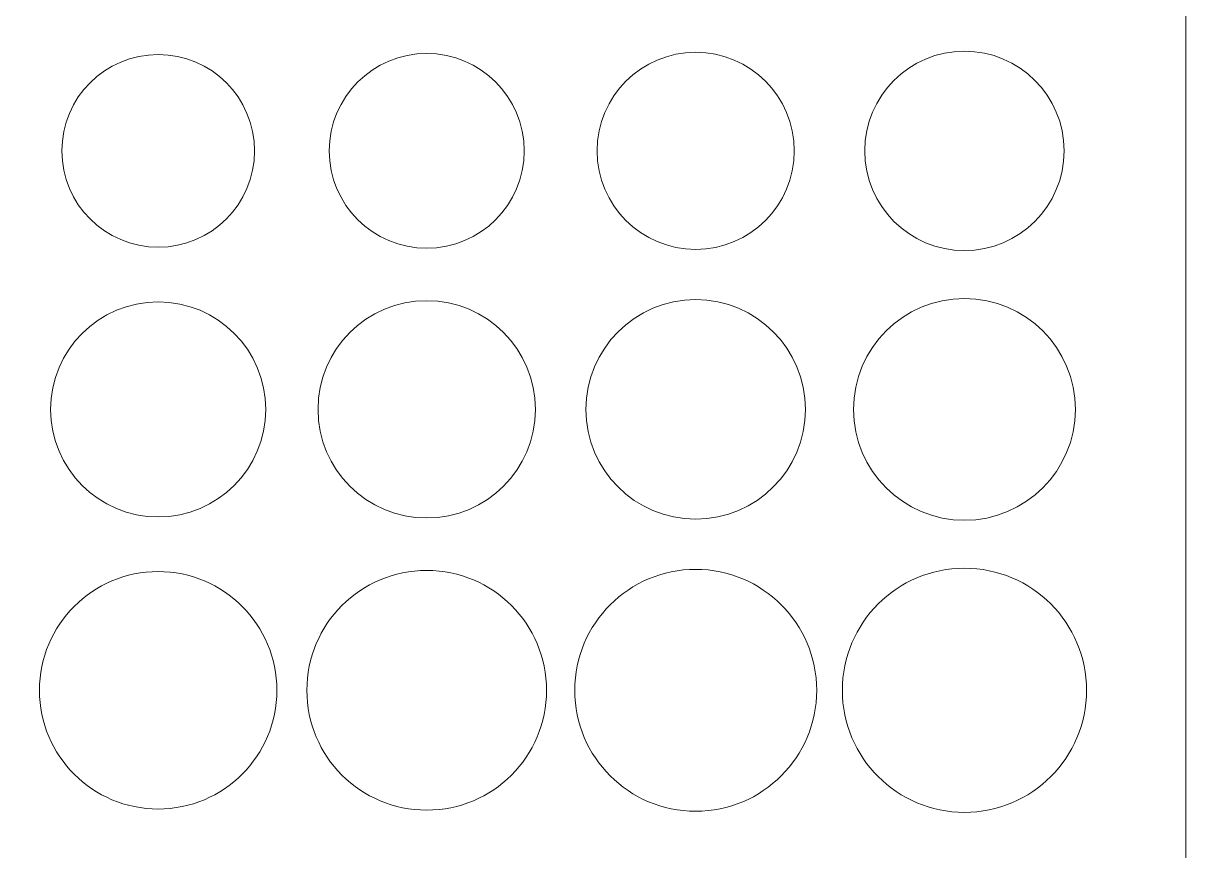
# Model space of a CAD drawing. Header units: inches. Extents: x 1.04 to 10.11, y -6.95 to -1.5.
# Drawn here: x 8.068 to 10.111, y -5.495 to -4.04 of the extents above; entities that cross this region are included whole.
import ezdxf

# ---------------------------------------------------------------- set-up
doc = ezdxf.new("R2010")
doc.units = ezdxf.units.IN
doc.header["$MEASUREMENT"] = 0
doc.layers.add('Layer 1', color=7, linetype='Continuous')

# ---------------------------------------------------------------- blocks, each defined once
blk = doc.blocks.new('block 216')
at = {"layer": 'Layer 1', "lineweight": 0}
blk.add_open_spline([(8.9487, -4.2644), (8.9487, -4.1698), (8.872, -4.0932), (8.7774, -4.0932), (8.6829, -4.0932), (8.6062, -4.1698), (8.6062, -4.2644), (8.6062, -4.359), (8.6829, -4.4357), (8.7774, -4.4357), (8.872, -4.4357), (8.9487, -4.359), (8.9487, -4.2644)], degree=3, knots=[0, 0, 0, 0, 1, 1, 1, 2, 2, 2, 3, 3, 3, 4, 4, 4, 4], dxfattribs=at)
blk = doc.blocks.new('block 217')
at = {"layer": 'Layer 1', "lineweight": 0}
blk.add_open_spline([(8.4749, -4.2644), (8.4749, -4.1709), (8.3991, -4.0951), (8.3056, -4.0951), (8.2121, -4.0951), (8.1363, -4.1709), (8.1363, -4.2644), (8.1363, -4.3579), (8.2121, -4.4337), (8.3056, -4.4337), (8.3991, -4.4337), (8.4749, -4.3579), (8.4749, -4.2644)], degree=3, knots=[0, 0, 0, 0, 1, 1, 1, 2, 2, 2, 3, 3, 3, 4, 4, 4, 4], dxfattribs=at)
blk = doc.blocks.new('block 219')
at = {"layer": 'Layer 1', "lineweight": 0}
blk.add_open_spline([(9.8976, -4.2644), (9.8976, -4.1677), (9.8191, -4.0892), (9.7224, -4.0892), (9.6256, -4.0892), (9.5472, -4.1677), (9.5472, -4.2644), (9.5472, -4.3612), (9.6256, -4.4396), (9.7224, -4.4396), (9.8191, -4.4396), (9.8976, -4.3612), (9.8976, -4.2644)], degree=3, knots=[0, 0, 0, 0, 1, 1, 1, 2, 2, 2, 3, 3, 3, 4, 4, 4, 4], dxfattribs=at)
blk = doc.blocks.new('block 220')
at = {"layer": 'Layer 1', "lineweight": 0}
blk.add_open_spline([(9.4233, -4.2644), (9.4233, -4.1687), (9.3458, -4.0912), (9.2501, -4.0912), (9.1544, -4.0912), (9.0769, -4.1687), (9.0769, -4.2644), (9.0769, -4.3601), (9.1544, -4.4376), (9.2501, -4.4376), (9.3458, -4.4376), (9.4233, -4.3601), (9.4233, -4.2644)], degree=3, knots=[0, 0, 0, 0, 1, 1, 1, 2, 2, 2, 3, 3, 3, 4, 4, 4, 4], dxfattribs=at)
blk = doc.blocks.new('block 228')
at = {"layer": 'Layer 1', "lineweight": 0}
blk.add_open_spline([(8.9684, -4.7188), (8.9684, -4.6133), (8.8829, -4.5279), (8.7775, -4.5279), (8.672, -4.5279), (8.5865, -4.6133), (8.5865, -4.7188), (8.5865, -4.8243), (8.672, -4.9097), (8.7775, -4.9097), (8.8829, -4.9097), (8.9684, -4.8243), (8.9684, -4.7188)], degree=3, knots=[0, 0, 0, 0, 1, 1, 1, 2, 2, 2, 3, 3, 3, 4, 4, 4, 4], dxfattribs=at)
blk = doc.blocks.new('block 229')
at = {"layer": 'Layer 1', "lineweight": 0}
blk.add_open_spline([(8.4945, -4.7188), (8.4945, -4.6144), (8.4099, -4.5298), (8.3056, -4.5298), (8.2012, -4.5298), (8.1166, -4.6144), (8.1166, -4.7188), (8.1166, -4.8232), (8.2012, -4.9078), (8.3056, -4.9078), (8.4099, -4.9078), (8.4945, -4.8232), (8.4945, -4.7188)], degree=3, knots=[0, 0, 0, 0, 1, 1, 1, 2, 2, 2, 3, 3, 3, 4, 4, 4, 4], dxfattribs=at)
blk = doc.blocks.new('block 231')
at = {"layer": 'Layer 1', "lineweight": 0}
blk.add_open_spline([(9.9173, -4.7188), (9.9173, -4.6112), (9.83, -4.5239), (9.7224, -4.5239), (9.6148, -4.5239), (9.5275, -4.6112), (9.5275, -4.7188), (9.5275, -4.8264), (9.6148, -4.9137), (9.7224, -4.9137), (9.83, -4.9137), (9.9173, -4.8264), (9.9173, -4.7188)], degree=3, knots=[0, 0, 0, 0, 1, 1, 1, 2, 2, 2, 3, 3, 3, 4, 4, 4, 4], dxfattribs=at)
blk = doc.blocks.new('block 232')
at = {"layer": 'Layer 1', "lineweight": 0}
blk.add_open_spline([(9.443, -4.7188), (9.443, -4.6123), (9.3567, -4.5259), (9.2501, -4.5259), (9.1436, -4.5259), (9.0572, -4.6123), (9.0572, -4.7188), (9.0572, -4.8254), (9.1436, -4.9117), (9.2501, -4.9117), (9.3567, -4.9117), (9.443, -4.8254), (9.443, -4.7188)], degree=3, knots=[0, 0, 0, 0, 1, 1, 1, 2, 2, 2, 3, 3, 3, 4, 4, 4, 4], dxfattribs=at)
blk = doc.blocks.new('block 240')
at = {"layer": 'Layer 1', "lineweight": 0}
blk.add_open_spline([(8.9881, -5.2126), (8.9881, -5.0962), (8.8938, -5.0019), (8.7775, -5.0019), (8.6611, -5.0019), (8.5668, -5.0962), (8.5668, -5.2126), (8.5668, -5.3289), (8.6611, -5.4232), (8.7775, -5.4232), (8.8938, -5.4232), (8.9881, -5.3289), (8.9881, -5.2126)], degree=3, knots=[0, 0, 0, 0, 1, 1, 1, 2, 2, 2, 3, 3, 3, 4, 4, 4, 4], dxfattribs=at)
blk = doc.blocks.new('block 241')
at = {"layer": 'Layer 1', "lineweight": 0}
blk.add_open_spline([(8.5142, -5.2126), (8.5142, -5.0973), (8.4208, -5.0039), (8.3055, -5.0039), (8.1903, -5.0039), (8.0969, -5.0973), (8.0969, -5.2126), (8.0969, -5.3278), (8.1903, -5.4212), (8.3055, -5.4212), (8.4208, -5.4212), (8.5142, -5.3278), (8.5142, -5.2126)], degree=3, knots=[0, 0, 0, 0, 1, 1, 1, 2, 2, 2, 3, 3, 3, 4, 4, 4, 4], dxfattribs=at)
blk = doc.blocks.new('block 243')
at = {"layer": 'Layer 1', "lineweight": 0}
blk.add_open_spline([(9.937, -5.2126), (9.937, -5.0941), (9.8409, -4.998), (9.7224, -4.998), (9.6039, -4.998), (9.5078, -5.0941), (9.5078, -5.2126), (9.5078, -5.3311), (9.6039, -5.4271), (9.7224, -5.4271), (9.8409, -5.4271), (9.937, -5.3311), (9.937, -5.2126)], degree=3, knots=[0, 0, 0, 0, 1, 1, 1, 2, 2, 2, 3, 3, 3, 4, 4, 4, 4], dxfattribs=at)
blk = doc.blocks.new('block 244')
at = {"layer": 'Layer 1', "lineweight": 0}
blk.add_open_spline([(9.4627, -5.2126), (9.4627, -5.0952), (9.3675, -5), (9.2501, -5), (9.1327, -5), (9.0375, -5.0952), (9.0375, -5.2126), (9.0375, -5.33), (9.1327, -5.4252), (9.2501, -5.4252), (9.3675, -5.4252), (9.4627, -5.33), (9.4627, -5.2126)], degree=3, knots=[0, 0, 0, 0, 1, 1, 1, 2, 2, 2, 3, 3, 3, 4, 4, 4, 4], dxfattribs=at)
blk = doc.blocks.new('block 99')
at = {"layer": 'Layer 1', "lineweight": 0}
blk.add_lwpolyline([(10.1113, -1.5102), (4.639, -1.5102), (4.639, -6.9491), (10.1113, -6.9491), (10.1113, -1.5102)], dxfattribs=at)
at = {"layer": 'Layer 1'}
for name in ['block 217', 'block 216', 'block 220', 'block 219', 'block 229', 'block 228', 'block 232', 'block 231', 'block 241', 'block 240', 'block 244', 'block 243']:
    blk.add_blockref(name, (0, 0), dxfattribs=at)

msp = doc.modelspace()

# ---------------------------------------------------------------- block references
at = {"layer": 'Layer 1'}
msp.add_blockref('block 99', (0, 0), dxfattribs=at)

doc.saveas('drawing.dxf')
